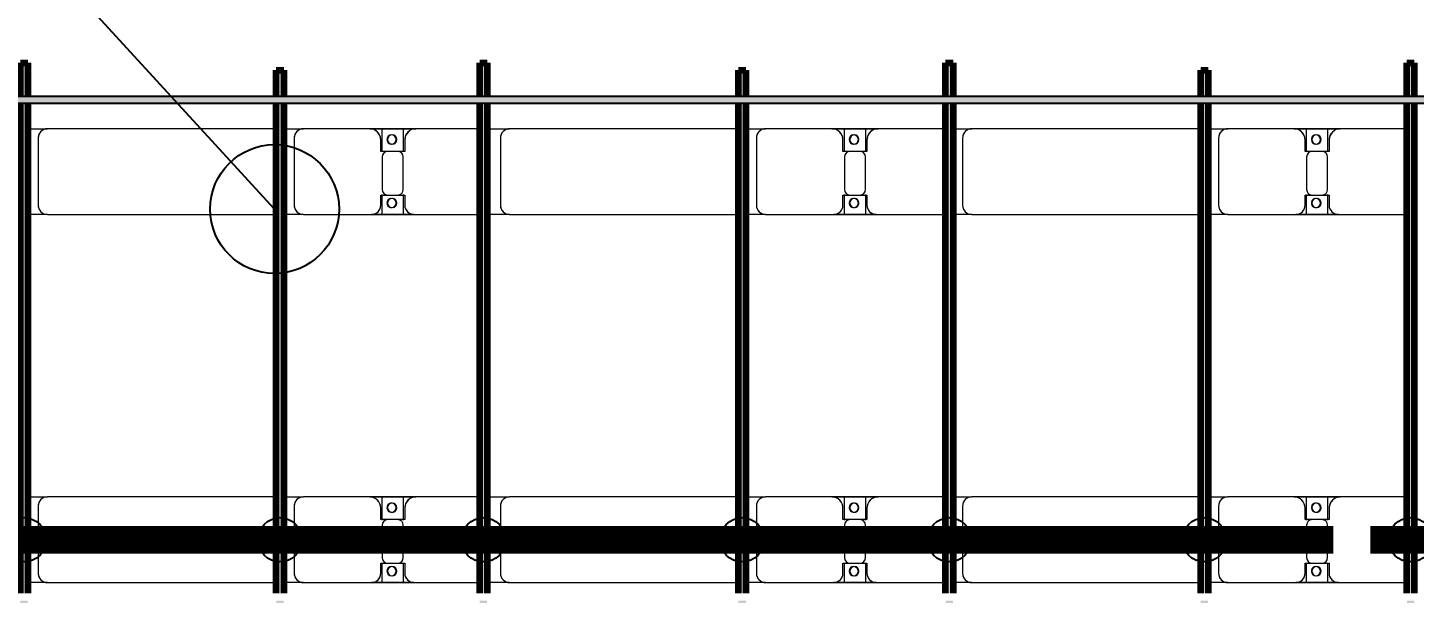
# Model space of a CAD drawing. Header units: millimetres. Extents: x -268744 to 115753, y -96240 to -10461.
# Drawn here: x -84015 to -76485, y -22607 to -19534 of the extents above; entities that cross this region are included whole.
import ezdxf

# ---------------------------------------------------------------- set-up
doc = ezdxf.new("R2010")
doc.units = ezdxf.units.MM
for name, color, linetype, lineweight in [('A-ANNO-DIMS', 211, 'Continuous', 9), ('A-ANNO-DIMS-900', 211, 'Continuous', 9), ('A-GENM', 13, 'Continuous', 9), ('S-BEAM', 12, 'Continuous', 9)]:
    doc.layers.add(name, color=color, linetype=linetype, lineweight=lineweight)
for name, color, linetype in [('GC-BICH NEO', 6, 'Continuous'), ('GC-DAY NEO', 5, 'Continuous'), ('GC-HOP 40x60 GIA CUONG', 1, 'Continuous')]:
    doc.layers.add(name, color=color, linetype=linetype)
doc.styles.add('Trebuchet MS', font='trebuc.ttf', dxfattribs={"width": 0.8, "height": 2700})
doc.dimstyles.new('Arc_Length_-_3mm_Trebuchet_MS_3', dxfattribs={"dimscale": 304.8, "dimtxt": 2783.567448, "dimasz": 2.952756, "dimexe": 4.429134, "dimexo": 4.429134, "dimgap": 0.885827, "dimtad": 1, "dimdec": 0, "dimrnd": 10, "dimzin": 0, "dimdsep": 46, "dimtxsty": 'Trebuchet MS', "dimblk1": 'OBLIQUE', "dimblk2": 'OBLIQUE', "dimsah": 1, "dimcen": 0.09, "dimdle": 2.952756, "dimazin": 0, "dimtfac": 1, "dimtdec": 4, "dimtix": 1, "dimtmove": 0, "dimatfit": 3, "dimfxl": 1, "dimtvp": 1, "dimtfill": 1, "dimtolj": 1, "dimtzin": 0, "dimarcsym": 2})

# ---------------------------------------------------------------- blocks, each defined once
blk = doc.blocks.new('Dầm C52 - Hộp 40x60-V24-KHUNG KẾT CẤU BÈ PIN 1')
at = {"layer": 'S-BEAM', "lineweight": 25}
blk.add_hatch(color=4, dxfattribs=at).paths.add_polyline_path([(-145811, -20), (145811, -20), (145811, 20), (-145811, 20)])
at = {"layer": 'S-BEAM', "color": 4, "lineweight": 25}
for p, q in [((-145811, 20), (145811, 20)), ((145811, -20), (-145811, -20))]:
    blk.add_line(p, q, dxfattribs=at)
blk = doc.blocks.new('Dầm C52 - Dầm C52-V2-KHUNG KẾT CẤU BÈ PIN 1')
at = {"layer": 'S-BEAM', "lineweight": 140}
h = blk.add_hatch(color=1, dxfattribs=at)
h.paths.add_polyline_path([(-25480.9, 20), (-25480.9, -20), (-25440.9, -20), (-25440.9, 20)])
h.paths.add_polyline_path([(-25400.9, 20), (-25400.9, -20), (-19440.9, -20), (-19443, 20), (-24983.5, 20)])
h.paths.add_polyline_path([(-19400.9, 20), (-19400.9, -20), (-13440.9, -20), (-13440.9, 20), (-18519.6, 20)])
h.paths.add_polyline_path([(-13400.9, -20), (-7440.9, -20), (-7440.9, 20), (-13400.9, 20)])
h.paths.add_polyline_path([(-7400.9, 20), (-7400.9, -20), (-1440.9, -20), (-1440.9, 20), (-6515.3, 20)])
h.paths.add_polyline_path([(-1400.9, 20), (-1400.9, -20), (4559.1, -20), (4559.1, 20), (-974.9, 20)])
h.paths.add_polyline_path([(4599.1, -20), (10559.1, -20), (10559.1, 20), (4599.1, 20)])
h.paths.add_polyline_path([(10599.1, -20), (16559.1, -20), (16559.1, 20), (10599.1, 20)])
h.paths.add_polyline_path([(16599.1, 20), (16599.1, -20), (22559.1, -20), (22559.1, 20), (17493.2, 20)])
h.paths.add_polyline_path([(22599.1, 20), (22599.1, -20), (25259.1, -20), (25259.1, 20), (23033.7, 20)])
h.paths.add_polyline_path([(25299.1, -20), (25480.9, -20), (25480.9, 20), (25299.1, 20)])
at = {"layer": 'S-BEAM', "color": 1, "lineweight": 140}
for p, q in [((22599.1, 20), (25259.1, 20)), ((25299.1, 20), (25480.9, 20)), ((25480.9, 20), (25480.9, -20)), ((25259.1, -20), (22599.1, -20)), ((25480.9, -20), (25299.1, -20))]:
    blk.add_line(p, q, dxfattribs=at)
blk = doc.blocks.new('Dầm C52 - Dầm C52-102503-KHUNG KẾT CẤU BÈ PIN 1')
at = {"layer": 'S-BEAM', "lineweight": 140}
h = blk.add_hatch(color=1, dxfattribs=at)
h.paths.add_polyline_path([(-25480.9, 20), (-25480.9, -20), (-25440.9, -20), (-25440.9, 20)])
h.paths.add_polyline_path([(-25400.9, 20), (-25400.9, -20), (-19440.9, -20), (-19443, 20), (-24983.5, 20)])
h.paths.add_polyline_path([(-19400.9, 20), (-19400.9, -20), (-13440.9, -20), (-13440.9, 20), (-17596.2, 20)])
h.paths.add_polyline_path([(-13400.9, -20), (-7440.9, -20), (-7440.9, 20), (-13400.9, 20)])
h.paths.add_polyline_path([(-7400.9, -20), (-1440.9, -20), (-1440.9, 20), (-7400.9, 20)])
h.paths.add_polyline_path([(-1400.9, -20), (4559.1, -20), (4559.1, 20), (-1400.9, 20)])
h.paths.add_polyline_path([(4599.1, -20), (10559.1, -20), (10559.1, 20), (4599.1, 20)])
h.paths.add_polyline_path([(10599.1, 20), (10599.1, -20), (16559.1, -20), (16559.1, 20), (11952.8, 20)])
h.paths.add_polyline_path([(16599.1, -20), (22559.1, -20), (22559.1, 20), (16599.1, 20)])
h.paths.add_polyline_path([(22599.1, -20), (25259.1, -20), (25259.1, 20), (22599.1, 20)])
h.paths.add_polyline_path([(25299.1, -20), (25441.8, -20), (25441.8, 20), (25299.1, 20)])
at = {"layer": 'S-BEAM', "color": 1, "lineweight": 140}
for p, q in [((22599.1, 20), (25259.1, 20)), ((25299.1, 20), (25441.8, 20)), ((25441.8, 20), (25441.8, -20)), ((25259.1, -20), (22599.1, -20)), ((25441.8, -20), (25299.1, -20))]:
    blk.add_line(p, q, dxfattribs=at)
blk = doc.blocks.new('Dai phao do pin - DẢI PHAO ĐỠ PIN-V74-KHUNG KẾT CẤU BÈ PIN 1')
at = {"layer": 'A-GENM', "color": 7}
for p, q in [((24372.6, 241.6), (24479.7, 241.6)), ((24372.6, 241.6), (24479.7, 241.6)), ((25710.3, 241.6), (24479.7, 241.6)), ((25710.3, 241.6), (25722.6, 241.6)), ((25710.3, 241.6), (25722.6, 241.6)), ((25762.6, 241.6), (25869.7, 241.6)), ((25762.6, 241.6), (25869.7, 241.6)), ((26229.7, 241.6), (25869.7, 241.6)), ((26229.7, 241.6), (26412.2, 241.6)), ((26412.2, 241.6), (26229.7, 241.6)), ((26297.8, 241.6), (26480.3, 241.6)), ((26297.8, 116.2), (26297.8, 241.6)), ((26480.3, 241.6), (26297.8, 241.6)), ((26412.2, 241.6), (26412.2, 116.2)), ((26827.6, 241.6), (26480.3, 241.6)), ((26867.6, 241.6), (26989.7, 241.6)), ((26867.6, 241.6), (26989.7, 241.6)), ((28220.3, 241.6), (26989.7, 241.6)), ((28220.3, 241.6), (28232.6, 241.6)), ((28220.3, 241.6), (28232.6, 241.6)), ((28272.6, 241.6), (28379.7, 241.6)), ((28272.6, 241.6), (28379.7, 241.6)), ((28739.7, 241.6), (28379.7, 241.6)), ((28739.7, 241.6), (28922.2, 241.6)), ((28922.2, 241.6), (28739.7, 241.6)), ((28807.8, 241.6), (28990.3, 241.6)), ((28807.8, 116.2), (28807.8, 241.6)), ((28990.3, 241.6), (28807.8, 241.6)), ((28922.2, 241.6), (28922.2, 116.2)), ((29340.3, 241.6), (28990.3, 241.6)), ((29340.3, 241.6), (29357.6, 241.6)), ((29340.3, 241.6), (29357.6, 241.6)), ((29397.6, 241.6), (29499.7, 241.6)), ((29397.6, 241.6), (29499.7, 241.6)), ((30730.3, 241.6), (29499.7, 241.6)), ((30730.3, 241.6), (30742.6, 241.6)), ((30730.3, 241.6), (30742.6, 241.6)), ((30782.6, 241.6), (30889.7, 241.6)), ((30782.6, 241.6), (30889.7, 241.6)), ((31249.7, 241.6), (30889.7, 241.6)), ((31249.7, 241.6), (31432.2, 241.6)), ((31432.2, 241.6), (31249.7, 241.6)), ((31317.8, 241.6), (31500.3, 241.6)), ((31317.8, 116.2), (31317.8, 241.6)), ((31500.3, 241.6), (31317.8, 241.6)), ((31432.2, 241.6), (31432.2, 116.2)), ((31850.3, 241.6), (31500.3, 241.6)), ((31850.3, 241.6), (31862.6, 241.6)), ((31850.3, 241.6), (31862.6, 241.6)), ((24429.7, 191.6), (24429.7, -173.4)), ((25819.7, 191.6), (25819.7, -173.4)), ((26289.7, 118.2), (26289.7, 181.6)), ((26420.3, 181.6), (26420.3, 118.2)), ((26880.3, -173.4), (26880.3, 191.6)), ((26939.7, 191.6), (26939.7, -173.4)), ((28329.7, 191.6), (28329.7, -173.4)), ((28799.7, 118.2), (28799.7, 181.6)), ((28930.3, 181.6), (28930.3, 118.2)), ((29449.7, 191.6), (29449.7, -173.4)), ((30839.7, 191.6), (30839.7, -173.4)), ((31309.7, 118.2), (31309.7, 181.6)), ((31440.3, 181.6), (31440.3, 118.2)), ((26382.2, 118.2), (26289.7, 118.2)), ((26297.8, 88.2), (26297.8, -88.2)), ((26420.3, 118.2), (26327.8, 118.2)), ((26412.2, -88.2), (26412.2, 88.2)), ((28892.2, 118.2), (28799.7, 118.2)), ((28807.8, 88.2), (28807.8, -88.2)), ((28930.3, 118.2), (28837.8, 118.2)), ((28922.2, -88.2), (28922.2, 88.2)), ((31402.2, 118.2), (31309.7, 118.2)), ((31317.8, 88.2), (31317.8, -88.2)), ((31440.3, 118.2), (31347.8, 118.2)), ((31432.2, -88.2), (31432.2, 88.2)), ((26289.7, -173.4), (26289.7, -118.2)), ((26289.7, -118.2), (26382.2, -118.2)), ((26297.8, -223.4), (26297.8, -116.2)), ((26327.8, -118.2), (26420.3, -118.2)), ((26412.2, -116.2), (26412.2, -223.4)), ((26420.3, -118.2), (26420.3, -173.4)), ((28799.7, -173.4), (28799.7, -118.2)), ((28799.7, -118.2), (28892.2, -118.2)), ((28807.8, -223.4), (28807.8, -116.2)), ((28837.8, -118.2), (28930.3, -118.2)), ((28922.2, -116.2), (28922.2, -223.4)), ((28930.3, -118.2), (28930.3, -173.4)), ((31309.7, -173.4), (31309.7, -118.2)), ((31309.7, -118.2), (31402.2, -118.2)), ((31317.8, -223.4), (31317.8, -116.2)), ((31347.8, -118.2), (31440.3, -118.2)), ((31432.2, -116.2), (31432.2, -223.4)), ((31440.3, -118.2), (31440.3, -173.4)), ((24479.7, -223.4), (24372.6, -223.4)), ((24479.7, -223.4), (24372.6, -223.4)), ((24479.7, -223.4), (25710.3, -223.4)), ((25722.6, -223.4), (25710.3, -223.4)), ((25722.6, -223.4), (25710.3, -223.4)), ((25869.7, -223.4), (25762.6, -223.4)), ((25869.7, -223.4), (25762.6, -223.4)), ((25869.7, -223.4), (26239.7, -223.4)), ((26412.2, -223.4), (26239.7, -223.4)), ((26239.7, -223.4), (26412.2, -223.4)), ((26470.3, -223.4), (26297.8, -223.4)), ((26297.8, -223.4), (26470.3, -223.4)), ((26470.3, -223.4), (26827.6, -223.4)), ((26989.7, -223.4), (26867.6, -223.4)), ((26989.7, -223.4), (26867.6, -223.4)), ((26989.7, -223.4), (28220.3, -223.4)), ((28232.6, -223.4), (28220.3, -223.4)), ((28232.6, -223.4), (28220.3, -223.4)), ((28379.7, -223.4), (28272.6, -223.4)), ((28379.7, -223.4), (28272.6, -223.4)), ((28379.7, -223.4), (28749.7, -223.4)), ((28922.2, -223.4), (28749.7, -223.4)), ((28749.7, -223.4), (28922.2, -223.4)), ((28980.3, -223.4), (28807.8, -223.4)), ((28807.8, -223.4), (28980.3, -223.4)), ((28980.3, -223.4), (29340.3, -223.4)), ((29357.6, -223.4), (29340.3, -223.4)), ((29357.6, -223.4), (29340.3, -223.4)), ((29499.7, -223.4), (29397.6, -223.4)), ((29499.7, -223.4), (29397.6, -223.4)), ((29499.7, -223.4), (30730.3, -223.4)), ((30742.6, -223.4), (30730.3, -223.4)), ((30742.6, -223.4), (30730.3, -223.4)), ((30889.7, -223.4), (30782.6, -223.4)), ((30889.7, -223.4), (30782.6, -223.4)), ((30889.7, -223.4), (31259.7, -223.4)), ((31432.2, -223.4), (31259.7, -223.4)), ((31259.7, -223.4), (31432.2, -223.4)), ((31490.3, -223.4), (31317.8, -223.4)), ((31317.8, -223.4), (31490.3, -223.4)), ((31490.3, -223.4), (31850.3, -223.4)), ((31862.6, -223.4), (31850.3, -223.4)), ((31862.6, -223.4), (31850.3, -223.4))]:
    blk.add_line(p, q, dxfattribs=at)
for centre, radius, start, end in [((24479.7, 191.6), 50, 90, 180), ((24479.7, 191.6), 50, 105, 135), ((25710.3, 191.6), 50, 75.72455, 90), ((25710.3, 191.6), 50, 75.72455, 90), ((25869.7, 191.6), 50, 90, 180), ((25869.7, 191.6), 50, 105, 180), ((26229.7, 181.6), 60, 0, 90), ((26229.7, 181.6), 60, 0, 60), ((26480.3, 181.6), 60, 90, 180), ((26480.3, 181.6), 60, 120, 180), ((26830.3, 191.6), 50, 0, 45), ((26830.3, 191.6), 50, 0, 45), ((26989.7, 191.6), 50, 90, 180), ((26989.7, 191.6), 50, 105, 135), ((28220.3, 191.6), 50, 75.72455, 90), ((28220.3, 191.6), 50, 75.72455, 90), ((28379.7, 191.6), 50, 90, 180), ((28379.7, 191.6), 50, 105, 180), ((28739.7, 181.6), 60, 360, 90), ((28739.7, 181.6), 60, 360, 60), ((28990.3, 181.6), 60, 90, 180), ((28990.3, 181.6), 60, 120, 180), ((29340.3, 191.6), 50, 75, 90), ((29499.7, 191.6), 50, 90, 180), ((29499.7, 191.6), 50, 105, 135), ((30730.3, 191.6), 50, 75.72455, 90), ((30730.3, 191.6), 50, 75.72455, 90), ((30889.7, 191.6), 50, 90, 180), ((30889.7, 191.6), 50, 105, 180), ((31249.7, 181.6), 60, 0, 90), ((31249.7, 181.6), 60, 0, 60), ((31500.3, 181.6), 60, 90, 180), ((31500.3, 181.6), 60, 120, 180), ((31850.3, 191.6), 50, 75.72455, 90), ((24479.7, 191.6), 50, 150, 180), ((26348.6, 183.2), 25, 360, 180), ((26348.6, 183.2), 25, 180, 360), ((26348.6, 183.2), 25, 360, 165), ((26351.4, 183.2), 25, 0, 180), ((26351.4, 183.2), 25, 90, 180), ((26351.4, 183.2), 25, 180, 360), ((26351.4, 183.2), 25, 180, 300), ((26348.6, 183.2), 25, 210, 360), ((26351.4, 183.2), 25, 15, 75), ((26351.4, 183.2), 25, 330, 345), ((26989.7, 191.6), 50, 150, 180), ((28858.6, 183.2), 25, 0, 180), ((28858.6, 183.2), 25, 180, 0), ((28858.6, 183.2), 25, 0, 165), ((28861.4, 183.2), 25, 0, 180), ((28861.4, 183.2), 25, 90, 180), ((28861.4, 183.2), 25, 180, 0), ((28861.4, 183.2), 25, 180, 300), ((28858.6, 183.2), 25, 210, 0), ((28861.4, 183.2), 25, 15, 75), ((28861.4, 183.2), 25, 330, 345), ((29499.7, 191.6), 50, 150, 180), ((31368.6, 183.2), 25, 0, 180), ((31368.6, 183.2), 25, 180, 0), ((31368.6, 183.2), 25, 0, 165), ((31371.4, 183.2), 25, 360, 180), ((31371.4, 183.2), 25, 90, 180), ((31371.4, 183.2), 25, 180, 0), ((31371.4, 183.2), 25, 180, 300), ((31368.6, 183.2), 25, 210, 0), ((31371.4, 183.2), 25, 15, 75), ((31371.4, 183.2), 25, 330, 345), ((26327.8, 88.2), 30, 90, 180), ((26382.2, 88.2), 30, 360, 90), ((28837.8, 88.2), 30, 90, 180), ((28892.2, 88.2), 30, 0, 90), ((31347.8, 88.2), 30, 90, 180), ((31402.2, 88.2), 30, 0, 90), ((26327.8, -88.2), 30, 180, 270), ((26348.6, -161.8), 25, 0, 180), ((26348.6, -161.8), 25, 105, 165), ((26351.4, -161.8), 25, 0, 180), ((26351.4, -161.8), 25, 105, 180), ((26348.6, -161.8), 25, 0, 75), ((26351.4, -161.8), 25, 15, 75), ((26382.2, -88.2), 30, 270, 360), ((28837.8, -88.2), 30, 180, 270), ((28858.6, -161.8), 25, 360, 180), ((28858.6, -161.8), 25, 105, 165), ((28861.4, -161.8), 25, 360, 180), ((28861.4, -161.8), 25, 105, 180), ((28858.6, -161.8), 25, 0, 75), ((28861.4, -161.8), 25, 15, 75), ((28892.2, -88.2), 30, 270, 360), ((31347.8, -88.2), 30, 180, 270), ((31368.6, -161.8), 25, 0, 180), ((31368.6, -161.8), 25, 105, 165), ((31371.4, -161.8), 25, 360, 180), ((31371.4, -161.8), 25, 105, 180), ((31368.6, -161.8), 25, 0, 75), ((31371.4, -161.8), 25, 15, 75), ((31402.2, -88.2), 30, 270, 360), ((24479.7, -173.4), 50, 180, 270), ((24479.7, -173.4), 50, 180, 210), ((24479.7, -173.4), 50, 240, 270), ((25710.3, -173.4), 50, 270, 284.27545), ((25869.7, -173.4), 50, 180, 270), ((25869.7, -173.4), 50, 180, 255), ((26239.7, -173.4), 50, 270, 360), ((26239.7, -173.4), 50, 285, 360), ((26348.6, -161.8), 25, 180, 0), ((26348.6, -161.8), 25, 195, 0), ((26351.4, -161.8), 25, 180, 0), ((26351.4, -161.8), 25, 180, 270), ((26351.4, -161.8), 25, 285, 345), ((26470.3, -173.4), 50, 180, 270), ((26470.3, -173.4), 50, 180, 255), ((26830.3, -173.4), 50, 315, 360), ((26830.3, -173.4), 50, 315, 360), ((26989.7, -173.4), 50, 180, 270), ((26989.7, -173.4), 50, 180, 210), ((26989.7, -173.4), 50, 240, 270), ((28220.3, -173.4), 50, 270, 284.27545), ((28379.7, -173.4), 50, 180, 270), ((28379.7, -173.4), 50, 180, 255), ((28749.7, -173.4), 50, 270, 360), ((28749.7, -173.4), 50, 285, 360), ((28858.6, -161.8), 25, 180, 0), ((28858.6, -161.8), 25, 195, 0), ((28861.4, -161.8), 25, 180, 360), ((28861.4, -161.8), 25, 180, 270), ((28861.4, -161.8), 25, 285, 345), ((28980.3, -173.4), 50, 180, 270), ((28980.3, -173.4), 50, 180, 255), ((29340.3, -173.4), 50, 270, 285), ((29499.7, -173.4), 50, 180, 270), ((29499.7, -173.4), 50, 180, 210), ((29499.7, -173.4), 50, 240, 270), ((30730.3, -173.4), 50, 270, 284.27545), ((30889.7, -173.4), 50, 180, 270), ((30889.7, -173.4), 50, 180, 255), ((31259.7, -173.4), 50, 270, 0), ((31259.7, -173.4), 50, 285, 0), ((31368.6, -161.8), 25, 180, 0), ((31368.6, -161.8), 25, 195, 0), ((31371.4, -161.8), 25, 180, 0), ((31371.4, -161.8), 25, 180, 270), ((31371.4, -161.8), 25, 285, 345), ((31490.3, -173.4), 50, 180, 270), ((31490.3, -173.4), 50, 180, 255), ((31850.3, -173.4), 50, 270, 284.27545)]:
    blk.add_arc(centre, radius, start, end, dxfattribs=at)
blk = doc.blocks.new('Dai phao do pin - DẢI PHAO ĐỠ PIN-V75-KHUNG KẾT CẤU BÈ PIN 1')
at = {"layer": 'A-GENM', "color": 7}
for p, q in [((24372.6, 241.6), (24479.7, 241.6)), ((24372.6, 241.6), (24479.7, 241.6)), ((25710.3, 241.6), (24479.7, 241.6)), ((25710.3, 241.6), (25722.6, 241.6)), ((25710.3, 241.6), (25722.6, 241.6)), ((25762.6, 241.6), (25869.7, 241.6)), ((25762.6, 241.6), (25869.7, 241.6)), ((26229.7, 241.6), (25869.7, 241.6)), ((26229.7, 241.6), (26412.2, 241.6)), ((26412.2, 241.6), (26229.7, 241.6)), ((26297.8, 241.6), (26480.3, 241.6)), ((26297.8, 116.2), (26297.8, 241.6)), ((26480.3, 241.6), (26297.8, 241.6)), ((26412.2, 241.6), (26412.2, 116.2)), ((26827.6, 241.6), (26480.3, 241.6)), ((26867.6, 241.6), (26989.7, 241.6)), ((26867.6, 241.6), (26989.7, 241.6)), ((28220.3, 241.6), (26989.7, 241.6)), ((28220.3, 241.6), (28232.6, 241.6)), ((28220.3, 241.6), (28232.6, 241.6)), ((28272.6, 241.6), (28379.7, 241.6)), ((28272.6, 241.6), (28379.7, 241.6)), ((28739.7, 241.6), (28379.7, 241.6)), ((28739.7, 241.6), (28922.2, 241.6)), ((28922.2, 241.6), (28739.7, 241.6)), ((28807.8, 241.6), (28990.3, 241.6)), ((28807.8, 116.2), (28807.8, 241.6)), ((28990.3, 241.6), (28807.8, 241.6)), ((28922.2, 241.6), (28922.2, 116.2)), ((29340.3, 241.6), (28990.3, 241.6)), ((29340.3, 241.6), (29357.6, 241.6)), ((29340.3, 241.6), (29357.6, 241.6)), ((29397.6, 241.6), (29499.7, 241.6)), ((29397.6, 241.6), (29499.7, 241.6)), ((30730.3, 241.6), (29499.7, 241.6)), ((30730.3, 241.6), (30742.6, 241.6)), ((30730.3, 241.6), (30742.6, 241.6)), ((30782.6, 241.6), (30889.7, 241.6)), ((30782.6, 241.6), (30889.7, 241.6)), ((31249.7, 241.6), (30889.7, 241.6)), ((31249.7, 241.6), (31432.2, 241.6)), ((31432.2, 241.6), (31249.7, 241.6)), ((31317.8, 241.6), (31500.3, 241.6)), ((31317.8, 116.2), (31317.8, 241.6)), ((31500.3, 241.6), (31317.8, 241.6)), ((31432.2, 241.6), (31432.2, 116.2)), ((31850.3, 241.6), (31500.3, 241.6)), ((31850.3, 241.6), (31862.6, 241.6)), ((31850.3, 241.6), (31862.6, 241.6)), ((24429.7, 191.6), (24429.7, -173.4)), ((25819.7, 191.6), (25819.7, -173.4)), ((26289.7, 118.2), (26289.7, 181.6)), ((26420.3, 181.6), (26420.3, 118.2)), ((26880.3, -173.4), (26880.3, 191.6)), ((26939.7, 191.6), (26939.7, -173.4)), ((28329.7, 191.6), (28329.7, -173.4)), ((28799.7, 118.2), (28799.7, 181.6)), ((28930.3, 181.6), (28930.3, 118.2)), ((29449.7, 191.6), (29449.7, -173.4)), ((30839.7, 191.6), (30839.7, -173.4)), ((31309.7, 118.2), (31309.7, 181.6)), ((31440.3, 181.6), (31440.3, 118.2)), ((26382.2, 118.2), (26289.7, 118.2)), ((26297.8, 88.2), (26297.8, -88.2)), ((26420.3, 118.2), (26327.8, 118.2)), ((26412.2, -88.2), (26412.2, 88.2)), ((28892.2, 118.2), (28799.7, 118.2)), ((28807.8, 88.2), (28807.8, -88.2)), ((28930.3, 118.2), (28837.8, 118.2)), ((28922.2, -88.2), (28922.2, 88.2)), ((31402.2, 118.2), (31309.7, 118.2)), ((31317.8, 88.2), (31317.8, -88.2)), ((31440.3, 118.2), (31347.8, 118.2)), ((31432.2, -88.2), (31432.2, 88.2)), ((26289.7, -173.4), (26289.7, -118.2)), ((26289.7, -118.2), (26382.2, -118.2)), ((26297.8, -223.4), (26297.8, -116.2)), ((26327.8, -118.2), (26420.3, -118.2)), ((26412.2, -116.2), (26412.2, -223.4)), ((26420.3, -118.2), (26420.3, -173.4)), ((28799.7, -173.4), (28799.7, -118.2)), ((28799.7, -118.2), (28892.2, -118.2)), ((28807.8, -223.4), (28807.8, -116.2)), ((28837.8, -118.2), (28930.3, -118.2)), ((28922.2, -116.2), (28922.2, -223.4)), ((28930.3, -118.2), (28930.3, -173.4)), ((31309.7, -173.4), (31309.7, -118.2)), ((31309.7, -118.2), (31402.2, -118.2)), ((31317.8, -223.4), (31317.8, -116.2)), ((31347.8, -118.2), (31440.3, -118.2)), ((31432.2, -116.2), (31432.2, -223.4)), ((31440.3, -118.2), (31440.3, -173.4)), ((24479.7, -223.4), (24372.6, -223.4)), ((24479.7, -223.4), (24372.6, -223.4)), ((24479.7, -223.4), (25710.3, -223.4)), ((25722.6, -223.4), (25710.3, -223.4)), ((25722.6, -223.4), (25710.3, -223.4)), ((25869.7, -223.4), (25762.6, -223.4)), ((25869.7, -223.4), (25762.6, -223.4)), ((25869.7, -223.4), (26239.7, -223.4)), ((26412.2, -223.4), (26239.7, -223.4)), ((26239.7, -223.4), (26412.2, -223.4)), ((26470.3, -223.4), (26297.8, -223.4)), ((26297.8, -223.4), (26470.3, -223.4)), ((26470.3, -223.4), (26827.6, -223.4)), ((26989.7, -223.4), (26867.6, -223.4)), ((26989.7, -223.4), (26867.6, -223.4)), ((26989.7, -223.4), (28220.3, -223.4)), ((28232.6, -223.4), (28220.3, -223.4)), ((28232.6, -223.4), (28220.3, -223.4)), ((28379.7, -223.4), (28272.6, -223.4)), ((28379.7, -223.4), (28272.6, -223.4)), ((28379.7, -223.4), (28749.7, -223.4)), ((28922.2, -223.4), (28749.7, -223.4)), ((28749.7, -223.4), (28922.2, -223.4)), ((28980.3, -223.4), (28807.8, -223.4)), ((28807.8, -223.4), (28980.3, -223.4)), ((28980.3, -223.4), (29340.3, -223.4)), ((29357.6, -223.4), (29340.3, -223.4)), ((29357.6, -223.4), (29340.3, -223.4)), ((29499.7, -223.4), (29397.6, -223.4)), ((29499.7, -223.4), (29397.6, -223.4)), ((29499.7, -223.4), (30730.3, -223.4)), ((30742.6, -223.4), (30730.3, -223.4)), ((30742.6, -223.4), (30730.3, -223.4)), ((30889.7, -223.4), (30782.6, -223.4)), ((30889.7, -223.4), (30782.6, -223.4)), ((30889.7, -223.4), (31259.7, -223.4)), ((31432.2, -223.4), (31259.7, -223.4)), ((31259.7, -223.4), (31432.2, -223.4)), ((31490.3, -223.4), (31317.8, -223.4)), ((31317.8, -223.4), (31490.3, -223.4)), ((31490.3, -223.4), (31850.3, -223.4)), ((31862.6, -223.4), (31850.3, -223.4)), ((31862.6, -223.4), (31850.3, -223.4))]:
    blk.add_line(p, q, dxfattribs=at)
for centre, radius, start, end in [((24479.7, 191.6), 50, 90, 180), ((24479.7, 191.6), 50, 105, 135), ((25710.3, 191.6), 50, 75.72455, 90), ((25710.3, 191.6), 50, 75.72455, 90), ((25869.7, 191.6), 50, 90, 180), ((25869.7, 191.6), 50, 105, 180), ((26229.7, 181.6), 60, 0, 90), ((26229.7, 181.6), 60, 0, 60), ((26480.3, 181.6), 60, 90, 180), ((26480.3, 181.6), 60, 120, 180), ((26830.3, 191.6), 50, 0, 45), ((26830.3, 191.6), 50, 0, 45), ((26989.7, 191.6), 50, 90, 180), ((26989.7, 191.6), 50, 105, 135), ((28220.3, 191.6), 50, 75.72455, 90), ((28220.3, 191.6), 50, 75.72455, 90), ((28379.7, 191.6), 50, 90, 180), ((28379.7, 191.6), 50, 105, 180), ((28739.7, 181.6), 60, 360, 90), ((28739.7, 181.6), 60, 360, 60), ((28990.3, 181.6), 60, 90, 180), ((28990.3, 181.6), 60, 120, 180), ((29340.3, 191.6), 50, 75, 90), ((29499.7, 191.6), 50, 90, 180), ((29499.7, 191.6), 50, 105, 135), ((30730.3, 191.6), 50, 75.72455, 90), ((30730.3, 191.6), 50, 75.72455, 90), ((30889.7, 191.6), 50, 90, 180), ((30889.7, 191.6), 50, 105, 180), ((31249.7, 181.6), 60, 0, 90), ((31249.7, 181.6), 60, 0, 60), ((31500.3, 181.6), 60, 90, 180), ((31500.3, 181.6), 60, 120, 180), ((31850.3, 191.6), 50, 75.72455, 90), ((24479.7, 191.6), 50, 150, 180), ((26348.6, 183.2), 25, 360, 180), ((26348.6, 183.2), 25, 180, 360), ((26348.6, 183.2), 25, 360, 165), ((26351.4, 183.2), 25, 0, 180), ((26351.4, 183.2), 25, 90, 180), ((26351.4, 183.2), 25, 180, 360), ((26351.4, 183.2), 25, 180, 300), ((26348.6, 183.2), 25, 210, 360), ((26351.4, 183.2), 25, 15, 75), ((26351.4, 183.2), 25, 330, 345), ((26989.7, 191.6), 50, 150, 180), ((28858.6, 183.2), 25, 0, 180), ((28858.6, 183.2), 25, 180, 0), ((28858.6, 183.2), 25, 0, 165), ((28861.4, 183.2), 25, 0, 180), ((28861.4, 183.2), 25, 90, 180), ((28861.4, 183.2), 25, 180, 0), ((28861.4, 183.2), 25, 180, 300), ((28858.6, 183.2), 25, 210, 0), ((28861.4, 183.2), 25, 15, 75), ((28861.4, 183.2), 25, 330, 345), ((29499.7, 191.6), 50, 150, 180), ((31368.6, 183.2), 25, 0, 180), ((31368.6, 183.2), 25, 180, 0), ((31368.6, 183.2), 25, 0, 165), ((31371.4, 183.2), 25, 360, 180), ((31371.4, 183.2), 25, 90, 180), ((31371.4, 183.2), 25, 180, 0), ((31371.4, 183.2), 25, 180, 300), ((31368.6, 183.2), 25, 210, 0), ((31371.4, 183.2), 25, 15, 75), ((31371.4, 183.2), 25, 330, 345), ((26327.8, 88.2), 30, 90, 180), ((26382.2, 88.2), 30, 360, 90), ((28837.8, 88.2), 30, 90, 180), ((28892.2, 88.2), 30, 0, 90), ((31347.8, 88.2), 30, 90, 180), ((31402.2, 88.2), 30, 0, 90), ((26327.8, -88.2), 30, 180, 270), ((26348.6, -161.8), 25, 0, 180), ((26348.6, -161.8), 25, 105, 165), ((26351.4, -161.8), 25, 0, 180), ((26351.4, -161.8), 25, 105, 180), ((26348.6, -161.8), 25, 0, 75), ((26351.4, -161.8), 25, 15, 75), ((26382.2, -88.2), 30, 270, 360), ((28837.8, -88.2), 30, 180, 270), ((28858.6, -161.8), 25, 360, 180), ((28858.6, -161.8), 25, 105, 165), ((28861.4, -161.8), 25, 360, 180), ((28861.4, -161.8), 25, 105, 180), ((28858.6, -161.8), 25, 0, 75), ((28861.4, -161.8), 25, 15, 75), ((28892.2, -88.2), 30, 270, 360), ((31347.8, -88.2), 30, 180, 270), ((31368.6, -161.8), 25, 0, 180), ((31368.6, -161.8), 25, 105, 165), ((31371.4, -161.8), 25, 360, 180), ((31371.4, -161.8), 25, 105, 180), ((31368.6, -161.8), 25, 0, 75), ((31371.4, -161.8), 25, 15, 75), ((31402.2, -88.2), 30, 270, 360), ((24479.7, -173.4), 50, 180, 270), ((24479.7, -173.4), 50, 180, 210), ((24479.7, -173.4), 50, 240, 270), ((25710.3, -173.4), 50, 270, 284.27545), ((25869.7, -173.4), 50, 180, 270), ((25869.7, -173.4), 50, 180, 255), ((26239.7, -173.4), 50, 270, 360), ((26239.7, -173.4), 50, 285, 360), ((26348.6, -161.8), 25, 180, 0), ((26348.6, -161.8), 25, 195, 0), ((26351.4, -161.8), 25, 180, 0), ((26351.4, -161.8), 25, 180, 270), ((26351.4, -161.8), 25, 285, 345), ((26470.3, -173.4), 50, 180, 270), ((26470.3, -173.4), 50, 180, 255), ((26830.3, -173.4), 50, 315, 360), ((26830.3, -173.4), 50, 315, 360), ((26989.7, -173.4), 50, 180, 270), ((26989.7, -173.4), 50, 180, 210), ((26989.7, -173.4), 50, 240, 270), ((28220.3, -173.4), 50, 270, 284.27545), ((28379.7, -173.4), 50, 180, 270), ((28379.7, -173.4), 50, 180, 255), ((28749.7, -173.4), 50, 270, 360), ((28749.7, -173.4), 50, 285, 360), ((28858.6, -161.8), 25, 180, 0), ((28858.6, -161.8), 25, 195, 0), ((28861.4, -161.8), 25, 180, 360), ((28861.4, -161.8), 25, 180, 270), ((28861.4, -161.8), 25, 285, 345), ((28980.3, -173.4), 50, 180, 270), ((28980.3, -173.4), 50, 180, 255), ((29340.3, -173.4), 50, 270, 285), ((29499.7, -173.4), 50, 180, 270), ((29499.7, -173.4), 50, 180, 210), ((29499.7, -173.4), 50, 240, 270), ((30730.3, -173.4), 50, 270, 284.27545), ((30889.7, -173.4), 50, 180, 270), ((30889.7, -173.4), 50, 180, 255), ((31259.7, -173.4), 50, 270, 0), ((31259.7, -173.4), 50, 285, 0), ((31368.6, -161.8), 25, 180, 0), ((31368.6, -161.8), 25, 195, 0), ((31371.4, -161.8), 25, 180, 0), ((31371.4, -161.8), 25, 180, 270), ((31371.4, -161.8), 25, 285, 345), ((31490.3, -173.4), 50, 180, 270), ((31490.3, -173.4), 50, 180, 255), ((31850.3, -173.4), 50, 270, 284.27545)]:
    blk.add_arc(centre, radius, start, end, dxfattribs=at)
blk = doc.blocks.new('be pin 1_rvt-1-KHUNG KẾT CẤU BÈ PIN 1')
at = {"layer": 'A-GENM', "lineweight": 9}
for name, p in [('Dai phao do pin - DẢI PHAO ĐỠ PIN-V75-KHUNG KẾT CẤU BÈ PIN 1', (-108388.1, -20324.7)), ('Dai phao do pin - DẢI PHAO ĐỠ PIN-V74-KHUNG KẾT CẤU BÈ PIN 1', (-108388.1, -22324.7))]:
    blk.add_blockref(name, p, dxfattribs=at)
at = {"layer": 'S-BEAM', "lineweight": 9, "rotation": 90.00000000032618}
for name, p in [('Dầm C52 - Dầm C52-V2-KHUNG KẾT CẤU BÈ PIN 1', (-84035.5, -45205.6)), ('Dầm C52 - Dầm C52-V2-KHUNG KẾT CẤU BÈ PIN 1', (-81540.5, -45205.6)), ('Dầm C52 - Dầm C52-V2-KHUNG KẾT CẤU BÈ PIN 1', (-79010.5, -45205.6)), ('Dầm C52 - Dầm C52-V2-KHUNG KẾT CẤU BÈ PIN 1', (-76505.5, -45205.6)), ('Dầm C52 - Dầm C52-102503-KHUNG KẾT CẤU BÈ PIN 1', (-82645.5, -45205.6)), ('Dầm C52 - Dầm C52-102503-KHUNG KẾT CẤU BÈ PIN 1', (-80135.5, -45205.6)), ('Dầm C52 - Dầm C52-102503-KHUNG KẾT CẤU BÈ PIN 1', (-77625.5, -45205.6))]:
    blk.add_blockref(name, p, dxfattribs=at)
at = {"layer": 'S-BEAM', "lineweight": 9}
blk.add_blockref('Dầm C52 - Hộp 40x60-V24-KHUNG KẾT CẤU BÈ PIN 1', (-110896.7, -19926.5), dxfattribs=at)
blk = doc.blocks.new('DIMBLOCK4-KHUNG KẾT CẤU BÈ PIN 1')
at = {"layer": 'A-ANNO-DIMS-900', "transparency": 16777216}
for p, q in [((-110909, -14861.3), (-110909, -13511.3)), ((-38074, -14861.3), (-38074, -13511.3)), ((-110909, -14861.3), (-38074, -14861.3)), ((-110909, -14861.3), (-110909, -18738.1)), ((-38074, -14861.3), (-38074, -18738.1))]:
    blk.add_line(p, q, dxfattribs=at)
at = {"layer": 'A-ANNO-DIMS-900', "lineweight": 70, "transparency": 16777216}
for p, q in [((-110909, -14861.3), (-110459, -14411.3)), ((-38074, -14861.3), (-37624, -14411.3)), ((-110909, -14861.3), (-111359, -15311.3)), ((-38074, -14861.3), (-38524, -15311.3))]:
    blk.add_line(p, q, dxfattribs=at)
at = {"layer": 'A-ANNO-DIMS-900', "color": 0, "transparency": 16777216, "insert": (-78029.9, -11136.4), "char_height": 2700, "width": 8492.24, "attachment_point": 1, "line_spacing_factor": 1.048425, "style": 'Trebuchet MS', "bg_fill": 3, "box_fill_scale": 1.25, "bg_fill_color": 256, "bg_fill_true_color": 13158600, "bg_fill_transparency": 0}
blk.add_mtext('72840', dxfattribs=at)
blk = doc.blocks.new('_Oblique')
at = {"color": 0, "linetype": 'ByBlock', "lineweight": -2}
blk.add_line((-0.5, -0.5), (0.5, 0.5), dxfattribs=at)

msp = doc.modelspace()

# ---------------------------------------------------------------- linework, layer by layer
at = {"layer": 'GC-BICH NEO'}
msp.add_circle((-82674.8, -20519.1), 350, dxfattribs=at)
at = {"layer": 'GC-HOP 40x60 GIA CUONG', "const_width": 150}
for points in [[(-91474.7, -22315.6), (-76924.8, -22315.6)], [(-76724.8, -22315.6), (-62173.6, -22315.6)]]:
    msp.add_lwpolyline(points, dxfattribs=at)
at = {"layer": 'GC-HOP 40x60 GIA CUONG'}
for centre in [(-84035.5, -22315.6), (-82645.5, -22315.6), (-81540.5, -22315.6), (-80135.5, -22315.6), (-79010.5, -22315.6), (-77625.5, -22315.6), (-76505.5, -22315.6)]:
    msp.add_circle(centre, 120, dxfattribs=at)

# ---------------------------------------------------------------- block references
at = {"lineweight": 5}
msp.add_blockref('be pin 1_rvt-1-KHUNG KẾT CẤU BÈ PIN 1', (0, 0), dxfattribs=at)

# ---------------------------------------------------------------- next in the draw order: dimensions: what is measured, and where the dimension line sits
at = {"layer": 'A-ANNO-DIMS'}
dim = msp.add_linear_dim(base=(-38074, -14861.3), p1=(-110909, -20088.1), p2=(-38074, -20088.1), angle=0, dimstyle='Arc_Length_-_3mm_Trebuchet_MS_3', override={"dimpost": '<>', "dimfxl": 72835}, dxfattribs=at)
dim.commit()
dim.dimension.update_dxf_attribs({"geometry": 'DIMBLOCK4-KHUNG KẾT CẤU BÈ PIN 1', "text_midpoint": (-74491.5, -13217.6)})

# ---------------------------------------------------------------- next in the draw order: linework, layer by layer
at = {"layer": 'GC-DAY NEO'}
msp.add_line((-82674.8, -20519.1), (-88080.9, -14622.2), dxfattribs=at)

doc.saveas('drawing.dxf')
